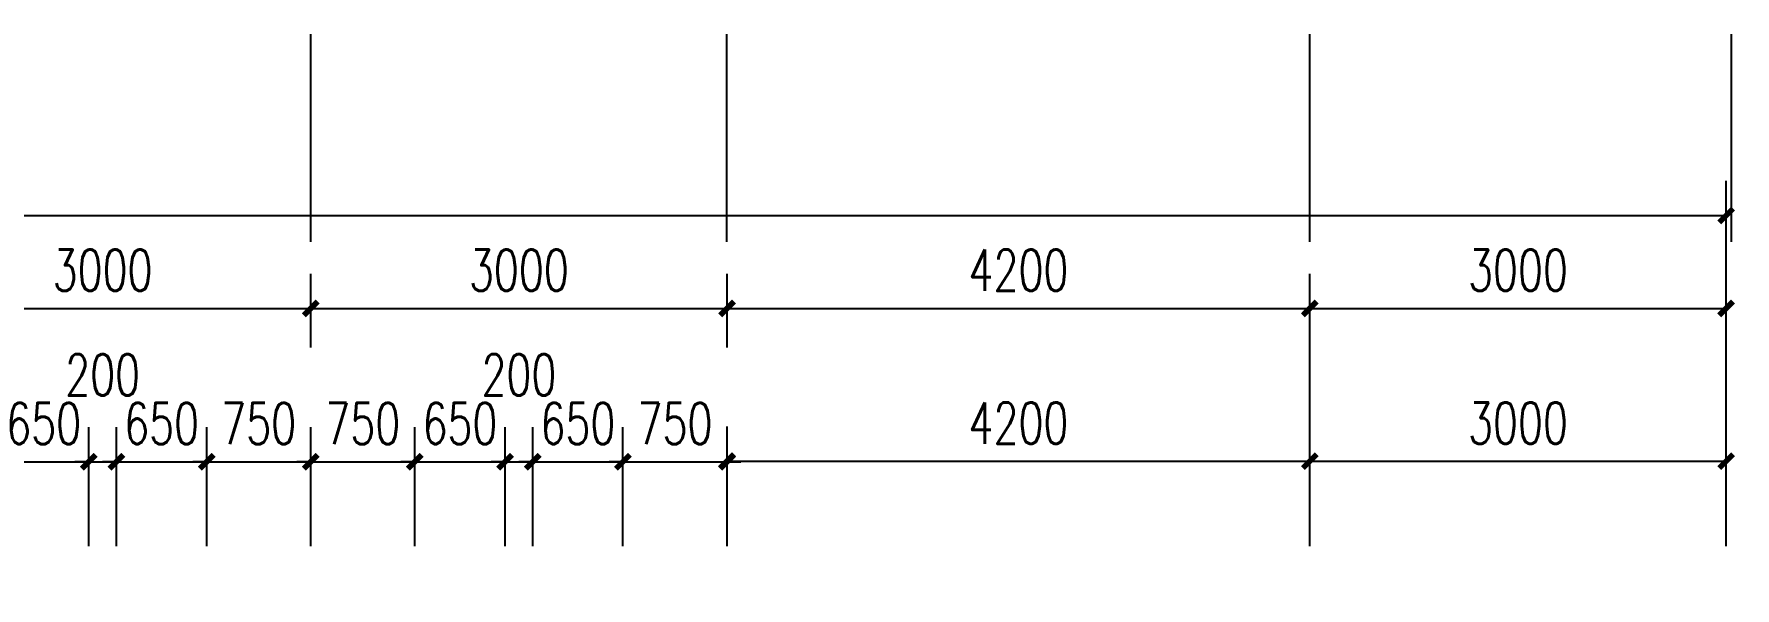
# Model space of a CAD drawing. Header units: millimetres. Extents: x -150677 to 588340, y -254013 to 149700.
# Drawn here: x 201567 to 213825, y -72898 to -68911 of the extents above; entities that cross this region are included whole.
import ezdxf

# ---------------------------------------------------------------- set-up
doc = ezdxf.new("R2010")
doc.units = ezdxf.units.MM
doc.header["$LTSCALE"] = 10
doc.header["$MEASUREMENT"] = 0
doc.layers.add('PUB_DIM', color=3, linetype='Continuous')
doc.styles.add('_TCH_DIM_T3', font='SIMPLEX', dxfattribs={"width": 0.705882, "bigfont": 'GBCBIG'})
doc.dimstyles.new('_TCH_ARCH&&100', dxfattribs={"dimtxt": 297.5, "dimasz": 100, "dimexe": 250, "dimexo": 300, "dimgap": 126.25, "dimtad": 1, "dimdec": 0, "dimzin": 0, "dimdsep": 46, "dimtxsty": '_TCH_DIM_T3', "dimblk": 'ARCHTICK', "dimcen": 0.09, "dimclrt": 7, "dimazin": 2, "dimtfac": 1, "dimtdec": 0, "dimtix": 1, "dimtmove": 2, "dimatfit": 3, "dimfxl": 1, "dimtolj": 1, "dimtzin": 0, "dimarcsym": 0})

# ---------------------------------------------------------------- blocks, each defined once
blk = doc.blocks.new('_ArchTick')
at = {"color": 0, "linetype": 'ByBlock', "const_width": 0.4}
blk.add_lwpolyline([(-0.5, -0.5), (0.5, 0.5)], dxfattribs=at)
blk = doc.blocks.new('*D557')
at = {"layer": 'Defpoints', "color": 0, "transparency": 16777216}
for p in [(203561, -70886), (200561, -71468), (203561, -71468)]:
    blk.add_point(p, dxfattribs=at)
at = {"layer": 'PUB_DIM', "color": 0, "lineweight": -2, "transparency": 16777216}
for p, q in [((200561, -71168), (200561, -70636)), ((203561, -71168), (203561, -70636)), ((200561, -70886), (203561, -70886))]:
    blk.add_line(p, q, dxfattribs=at)
at = {"layer": 'PUB_DIM', "color": 0, "lineweight": -2, "transparency": 16777216, "xscale": 100, "yscale": 100, "zscale": 100, "rotation": 180}
blk.add_blockref('_ArchTick', (200561, -70886), dxfattribs=at)
at = {"layer": 'PUB_DIM', "color": 0, "lineweight": -2, "transparency": 16777216, "xscale": 100, "yscale": 100, "zscale": 100}
blk.add_blockref('_ArchTick', (203561, -70886), dxfattribs=at)
at = {"layer": 'PUB_DIM', "color": 7, "transparency": 16777216, "insert": (202061, -70611), "char_height": 297.5, "attachment_point": 5, "style": '_TCH_DIM_T3'}
blk.add_mtext('\\A1;3000', dxfattribs=at)
blk = doc.blocks.new('*D558')
at = {"layer": 'Defpoints', "color": 0, "transparency": 16777216}
for p in [(206561, -70886), (203561, -71468), (206561, -71468)]:
    blk.add_point(p, dxfattribs=at)
at = {"layer": 'PUB_DIM', "color": 0, "lineweight": -2, "transparency": 16777216}
for p, q in [((203561, -71168), (203561, -70636)), ((206561, -71168), (206561, -70636)), ((203561, -70886), (206561, -70886))]:
    blk.add_line(p, q, dxfattribs=at)
at = {"layer": 'PUB_DIM', "color": 0, "lineweight": -2, "transparency": 16777216, "xscale": 100, "yscale": 100, "zscale": 100, "rotation": 180}
blk.add_blockref('_ArchTick', (203561, -70886), dxfattribs=at)
at = {"layer": 'PUB_DIM', "color": 0, "lineweight": -2, "transparency": 16777216, "xscale": 100, "yscale": 100, "zscale": 100}
blk.add_blockref('_ArchTick', (206561, -70886), dxfattribs=at)
at = {"layer": 'PUB_DIM', "color": 7, "transparency": 16777216, "insert": (205061, -70611), "char_height": 297.5, "attachment_point": 5, "style": '_TCH_DIM_T3'}
blk.add_mtext('\\A1;3000', dxfattribs=at)
blk = doc.blocks.new('*D559')
at = {"layer": 'Defpoints', "color": 0, "transparency": 16777216}
for p in [(210761, -70886), (206561, -71468), (210761, -71468)]:
    blk.add_point(p, dxfattribs=at)
at = {"layer": 'PUB_DIM', "color": 0, "lineweight": -2, "transparency": 16777216}
for p, q in [((206561, -71168), (206561, -70636)), ((210761, -71168), (210761, -70636)), ((206561, -70886), (210761, -70886))]:
    blk.add_line(p, q, dxfattribs=at)
at = {"layer": 'PUB_DIM', "color": 0, "lineweight": -2, "transparency": 16777216, "xscale": 100, "yscale": 100, "zscale": 100, "rotation": 180}
blk.add_blockref('_ArchTick', (206561, -70886), dxfattribs=at)
at = {"layer": 'PUB_DIM', "color": 0, "lineweight": -2, "transparency": 16777216, "xscale": 100, "yscale": 100, "zscale": 100}
blk.add_blockref('_ArchTick', (210761, -70886), dxfattribs=at)
at = {"layer": 'PUB_DIM', "color": 7, "transparency": 16777216, "insert": (208661, -70611), "char_height": 297.5, "attachment_point": 5, "style": '_TCH_DIM_T3'}
blk.add_mtext('\\A1;4200', dxfattribs=at)
blk = doc.blocks.new('*D561')
at = {"layer": 'Defpoints', "color": 0, "transparency": 16777216}
for p in [(213761, -70886), (210761, -72092), (213761, -72092)]:
    blk.add_point(p, dxfattribs=at)
at = {"layer": 'PUB_DIM', "color": 0, "lineweight": -2, "transparency": 16777216}
for p, q in [((210761, -71792), (210761, -70636)), ((213761, -71792), (213761, -70636)), ((210761, -70886), (213761, -70886))]:
    blk.add_line(p, q, dxfattribs=at)
at = {"layer": 'PUB_DIM', "color": 0, "lineweight": -2, "transparency": 16777216, "xscale": 100, "yscale": 100, "zscale": 100, "rotation": 180}
blk.add_blockref('_ArchTick', (210761, -70886), dxfattribs=at)
at = {"layer": 'PUB_DIM', "color": 0, "lineweight": -2, "transparency": 16777216, "xscale": 100, "yscale": 100, "zscale": 100}
blk.add_blockref('_ArchTick', (213761, -70886), dxfattribs=at)
at = {"layer": 'PUB_DIM', "color": 7, "transparency": 16777216, "insert": (212261, -70611), "char_height": 297.5, "attachment_point": 5, "style": '_TCH_DIM_T3'}
blk.add_mtext('\\A1;3000', dxfattribs=at)
blk = doc.blocks.new('*D562')
at = {"layer": 'Defpoints', "color": 0, "transparency": 16777216}
for p in [(213761, -70217), (152561, -70999), (213761, -70999)]:
    blk.add_point(p, dxfattribs=at)
at = {"layer": 'PUB_DIM', "color": 0, "lineweight": -2, "transparency": 16777216}
for p, q in [((152561, -70699), (152561, -69967)), ((213761, -70699), (213761, -69967)), ((152561, -70217), (213761, -70217))]:
    blk.add_line(p, q, dxfattribs=at)
at = {"layer": 'PUB_DIM', "color": 0, "lineweight": -2, "transparency": 16777216, "xscale": 100, "yscale": 100, "zscale": 100, "rotation": 180}
blk.add_blockref('_ArchTick', (152561, -70217), dxfattribs=at)
at = {"layer": 'PUB_DIM', "color": 0, "lineweight": -2, "transparency": 16777216, "xscale": 100, "yscale": 100, "zscale": 100}
blk.add_blockref('_ArchTick', (213761, -70217), dxfattribs=at)
at = {"layer": 'PUB_DIM', "color": 7, "transparency": 16777216, "insert": (183161, -69942), "char_height": 297.5, "attachment_point": 5, "style": '_TCH_DIM_T3'}
blk.add_mtext('\\A1;61200', dxfattribs=at)
blk = doc.blocks.new('*D652')
at = {"layer": 'Defpoints', "color": 0, "transparency": 16777216}
for p in [(206561, -71990), (205811, -72898), (206561, -72898)]:
    blk.add_point(p, dxfattribs=at)
at = {"layer": 'PUB_DIM', "color": 0, "lineweight": -2, "transparency": 16777216}
for p, q in [((205811, -72598), (205811, -71740)), ((206561, -72598), (206561, -71740)), ((205811, -71990), (205711, -71990)), ((205811, -71990), (206561, -71990)), ((206561, -71990), (206661, -71990))]:
    blk.add_line(p, q, dxfattribs=at)
at = {"layer": 'PUB_DIM', "color": 0, "lineweight": -2, "transparency": 16777216, "xscale": 100, "yscale": 100, "zscale": 100}
blk.add_blockref('_ArchTick', (205811, -71990), dxfattribs=at)
at = {"layer": 'PUB_DIM', "color": 0, "lineweight": -2, "transparency": 16777216, "xscale": 100, "yscale": 100, "zscale": 100, "rotation": 180}
blk.add_blockref('_ArchTick', (206561, -71990), dxfattribs=at)
at = {"layer": 'PUB_DIM', "color": 7, "transparency": 16777216, "insert": (206186, -71715), "char_height": 297.5, "attachment_point": 5, "style": '_TCH_DIM_T3'}
blk.add_mtext('\\A1;750', dxfattribs=at)
blk = doc.blocks.new('*D653')
at = {"layer": 'Defpoints', "color": 0, "transparency": 16777216}
for p in [(205811, -71990), (205161, -72898), (205811, -72898)]:
    blk.add_point(p, dxfattribs=at)
at = {"layer": 'PUB_DIM', "color": 0, "lineweight": -2, "transparency": 16777216}
for p, q in [((205161, -72598), (205161, -71740)), ((205811, -72598), (205811, -71740)), ((205161, -71990), (205061, -71990)), ((205161, -71990), (205811, -71990)), ((205811, -71990), (205911, -71990))]:
    blk.add_line(p, q, dxfattribs=at)
at = {"layer": 'PUB_DIM', "color": 0, "lineweight": -2, "transparency": 16777216, "xscale": 100, "yscale": 100, "zscale": 100}
blk.add_blockref('_ArchTick', (205161, -71990), dxfattribs=at)
at = {"layer": 'PUB_DIM', "color": 0, "lineweight": -2, "transparency": 16777216, "xscale": 100, "yscale": 100, "zscale": 100, "rotation": 180}
blk.add_blockref('_ArchTick', (205811, -71990), dxfattribs=at)
at = {"layer": 'PUB_DIM', "color": 7, "transparency": 16777216, "insert": (205486, -71715), "char_height": 297.5, "attachment_point": 5, "style": '_TCH_DIM_T3'}
blk.add_mtext('\\A1;650', dxfattribs=at)
blk = doc.blocks.new('*D654')
at = {"layer": 'Defpoints', "color": 0, "transparency": 16777216}
for p in [(205161, -71990), (204961, -72898), (205161, -72898)]:
    blk.add_point(p, dxfattribs=at)
at = {"layer": 'PUB_DIM', "color": 0, "lineweight": -2, "transparency": 16777216}
for p, q in [((204961, -72598), (204961, -71740)), ((205161, -72598), (205161, -71740)), ((204961, -71990), (204861, -71990)), ((204961, -71990), (205161, -71990)), ((205161, -71990), (205261, -71990))]:
    blk.add_line(p, q, dxfattribs=at)
at = {"layer": 'PUB_DIM', "color": 0, "lineweight": -2, "transparency": 16777216, "xscale": 100, "yscale": 100, "zscale": 100}
blk.add_blockref('_ArchTick', (204961, -71990), dxfattribs=at)
at = {"layer": 'PUB_DIM', "color": 0, "lineweight": -2, "transparency": 16777216, "xscale": 100, "yscale": 100, "zscale": 100, "rotation": 180}
blk.add_blockref('_ArchTick', (205161, -71990), dxfattribs=at)
at = {"layer": 'PUB_DIM', "color": 7, "transparency": 16777216, "insert": (205061, -71365), "char_height": 297.5, "attachment_point": 5, "style": '_TCH_DIM_T3'}
blk.add_mtext('\\A1;200', dxfattribs=at)
blk = doc.blocks.new('*D655')
at = {"layer": 'Defpoints', "color": 0, "transparency": 16777216}
for p in [(204961, -71990), (204311, -72898), (204961, -72898)]:
    blk.add_point(p, dxfattribs=at)
at = {"layer": 'PUB_DIM', "color": 0, "lineweight": -2, "transparency": 16777216}
for p, q in [((204311, -72598), (204311, -71740)), ((204961, -72598), (204961, -71740)), ((204311, -71990), (204211, -71990)), ((204311, -71990), (204961, -71990)), ((204961, -71990), (205061, -71990))]:
    blk.add_line(p, q, dxfattribs=at)
at = {"layer": 'PUB_DIM', "color": 0, "lineweight": -2, "transparency": 16777216, "xscale": 100, "yscale": 100, "zscale": 100}
blk.add_blockref('_ArchTick', (204311, -71990), dxfattribs=at)
at = {"layer": 'PUB_DIM', "color": 0, "lineweight": -2, "transparency": 16777216, "xscale": 100, "yscale": 100, "zscale": 100, "rotation": 180}
blk.add_blockref('_ArchTick', (204961, -71990), dxfattribs=at)
at = {"layer": 'PUB_DIM', "color": 7, "transparency": 16777216, "insert": (204636, -71715), "char_height": 297.5, "attachment_point": 5, "style": '_TCH_DIM_T3'}
blk.add_mtext('\\A1;650', dxfattribs=at)
blk = doc.blocks.new('*D656')
at = {"layer": 'Defpoints', "color": 0, "transparency": 16777216}
for p in [(204311, -71990), (203561, -72898), (204311, -72898)]:
    blk.add_point(p, dxfattribs=at)
at = {"layer": 'PUB_DIM', "color": 0, "lineweight": -2, "transparency": 16777216}
for p, q in [((203561, -72598), (203561, -71740)), ((204311, -72598), (204311, -71740)), ((203561, -71990), (203461, -71990)), ((203561, -71990), (204311, -71990)), ((204311, -71990), (204411, -71990))]:
    blk.add_line(p, q, dxfattribs=at)
at = {"layer": 'PUB_DIM', "color": 0, "lineweight": -2, "transparency": 16777216, "xscale": 100, "yscale": 100, "zscale": 100}
blk.add_blockref('_ArchTick', (203561, -71990), dxfattribs=at)
at = {"layer": 'PUB_DIM', "color": 0, "lineweight": -2, "transparency": 16777216, "xscale": 100, "yscale": 100, "zscale": 100, "rotation": 180}
blk.add_blockref('_ArchTick', (204311, -71990), dxfattribs=at)
at = {"layer": 'PUB_DIM', "color": 7, "transparency": 16777216, "insert": (203936, -71715), "char_height": 297.5, "attachment_point": 5, "style": '_TCH_DIM_T3'}
blk.add_mtext('\\A1;750', dxfattribs=at)
blk = doc.blocks.new('*D657')
at = {"layer": 'Defpoints', "color": 0, "transparency": 16777216}
for p in [(210761, -71986), (206561, -72898), (210761, -72898)]:
    blk.add_point(p, dxfattribs=at)
at = {"layer": 'PUB_DIM', "color": 0, "lineweight": -2, "transparency": 16777216}
for p, q in [((206561, -72598), (206561, -71736)), ((210761, -72598), (210761, -71736)), ((206561, -71986), (210761, -71986))]:
    blk.add_line(p, q, dxfattribs=at)
at = {"layer": 'PUB_DIM', "color": 0, "lineweight": -2, "transparency": 16777216, "xscale": 100, "yscale": 100, "zscale": 100, "rotation": 180}
blk.add_blockref('_ArchTick', (206561, -71986), dxfattribs=at)
at = {"layer": 'PUB_DIM', "color": 0, "lineweight": -2, "transparency": 16777216, "xscale": 100, "yscale": 100, "zscale": 100}
blk.add_blockref('_ArchTick', (210761, -71986), dxfattribs=at)
at = {"layer": 'PUB_DIM', "color": 7, "transparency": 16777216, "insert": (208661, -71711), "char_height": 297.5, "attachment_point": 5, "style": '_TCH_DIM_T3'}
blk.add_mtext('\\A1;4200', dxfattribs=at)
blk = doc.blocks.new('*D658')
at = {"layer": 'Defpoints', "color": 0, "transparency": 16777216}
for p in [(213761, -71986), (210761, -72898), (213761, -72898)]:
    blk.add_point(p, dxfattribs=at)
at = {"layer": 'PUB_DIM', "color": 0, "lineweight": -2, "transparency": 16777216}
for p, q in [((210761, -72598), (210761, -71736)), ((213761, -72598), (213761, -71736)), ((210761, -71986), (213761, -71986))]:
    blk.add_line(p, q, dxfattribs=at)
at = {"layer": 'PUB_DIM', "color": 0, "lineweight": -2, "transparency": 16777216, "xscale": 100, "yscale": 100, "zscale": 100, "rotation": 180}
blk.add_blockref('_ArchTick', (210761, -71986), dxfattribs=at)
at = {"layer": 'PUB_DIM', "color": 0, "lineweight": -2, "transparency": 16777216, "xscale": 100, "yscale": 100, "zscale": 100}
blk.add_blockref('_ArchTick', (213761, -71986), dxfattribs=at)
at = {"layer": 'PUB_DIM', "color": 7, "transparency": 16777216, "insert": (212261, -71711), "char_height": 297.5, "attachment_point": 5, "style": '_TCH_DIM_T3'}
blk.add_mtext('\\A1;3000', dxfattribs=at)
blk = doc.blocks.new('*D659')
at = {"layer": 'Defpoints', "color": 0, "transparency": 16777216}
for p in [(203561, -71990), (202811, -72898), (203561, -72898)]:
    blk.add_point(p, dxfattribs=at)
at = {"layer": 'PUB_DIM', "color": 0, "lineweight": -2, "transparency": 16777216}
for p, q in [((202811, -72598), (202811, -71740)), ((203561, -72598), (203561, -71740)), ((202811, -71990), (202711, -71990)), ((202811, -71990), (203561, -71990)), ((203561, -71990), (203661, -71990))]:
    blk.add_line(p, q, dxfattribs=at)
at = {"layer": 'PUB_DIM', "color": 0, "lineweight": -2, "transparency": 16777216, "xscale": 100, "yscale": 100, "zscale": 100}
blk.add_blockref('_ArchTick', (202811, -71990), dxfattribs=at)
at = {"layer": 'PUB_DIM', "color": 0, "lineweight": -2, "transparency": 16777216, "xscale": 100, "yscale": 100, "zscale": 100, "rotation": 180}
blk.add_blockref('_ArchTick', (203561, -71990), dxfattribs=at)
at = {"layer": 'PUB_DIM', "color": 7, "transparency": 16777216, "insert": (203186, -71715), "char_height": 297.5, "attachment_point": 5, "style": '_TCH_DIM_T3'}
blk.add_mtext('\\A1;750', dxfattribs=at)
blk = doc.blocks.new('*D660')
at = {"layer": 'Defpoints', "color": 0, "transparency": 16777216}
for p in [(202811, -71990), (202161, -72898), (202811, -72898)]:
    blk.add_point(p, dxfattribs=at)
at = {"layer": 'PUB_DIM', "color": 0, "lineweight": -2, "transparency": 16777216}
for p, q in [((202161, -72598), (202161, -71740)), ((202811, -72598), (202811, -71740)), ((202161, -71990), (202061, -71990)), ((202161, -71990), (202811, -71990)), ((202811, -71990), (202911, -71990))]:
    blk.add_line(p, q, dxfattribs=at)
at = {"layer": 'PUB_DIM', "color": 0, "lineweight": -2, "transparency": 16777216, "xscale": 100, "yscale": 100, "zscale": 100}
blk.add_blockref('_ArchTick', (202161, -71990), dxfattribs=at)
at = {"layer": 'PUB_DIM', "color": 0, "lineweight": -2, "transparency": 16777216, "xscale": 100, "yscale": 100, "zscale": 100, "rotation": 180}
blk.add_blockref('_ArchTick', (202811, -71990), dxfattribs=at)
at = {"layer": 'PUB_DIM', "color": 7, "transparency": 16777216, "insert": (202486, -71715), "char_height": 297.5, "attachment_point": 5, "style": '_TCH_DIM_T3'}
blk.add_mtext('\\A1;650', dxfattribs=at)
blk = doc.blocks.new('*D661')
at = {"layer": 'Defpoints', "color": 0, "transparency": 16777216}
for p in [(202161, -71990), (201961, -72898), (202161, -72898)]:
    blk.add_point(p, dxfattribs=at)
at = {"layer": 'PUB_DIM', "color": 0, "lineweight": -2, "transparency": 16777216}
for p, q in [((201961, -72598), (201961, -71740)), ((202161, -72598), (202161, -71740)), ((201961, -71990), (201861, -71990)), ((201961, -71990), (202161, -71990)), ((202161, -71990), (202261, -71990))]:
    blk.add_line(p, q, dxfattribs=at)
at = {"layer": 'PUB_DIM', "color": 0, "lineweight": -2, "transparency": 16777216, "xscale": 100, "yscale": 100, "zscale": 100}
blk.add_blockref('_ArchTick', (201961, -71990), dxfattribs=at)
at = {"layer": 'PUB_DIM', "color": 0, "lineweight": -2, "transparency": 16777216, "xscale": 100, "yscale": 100, "zscale": 100, "rotation": 180}
blk.add_blockref('_ArchTick', (202161, -71990), dxfattribs=at)
at = {"layer": 'PUB_DIM', "color": 7, "transparency": 16777216, "insert": (202061, -71365), "char_height": 297.5, "attachment_point": 5, "style": '_TCH_DIM_T3'}
blk.add_mtext('\\A1;200', dxfattribs=at)
blk = doc.blocks.new('*D662')
at = {"layer": 'Defpoints', "color": 0, "transparency": 16777216}
for p in [(201961, -71990), (201311, -72898), (201961, -72898)]:
    blk.add_point(p, dxfattribs=at)
at = {"layer": 'PUB_DIM', "color": 0, "lineweight": -2, "transparency": 16777216}
for p, q in [((201311, -72598), (201311, -71740)), ((201961, -72598), (201961, -71740)), ((201311, -71990), (201211, -71990)), ((201311, -71990), (201961, -71990)), ((201961, -71990), (202061, -71990))]:
    blk.add_line(p, q, dxfattribs=at)
at = {"layer": 'PUB_DIM', "color": 0, "lineweight": -2, "transparency": 16777216, "xscale": 100, "yscale": 100, "zscale": 100}
blk.add_blockref('_ArchTick', (201311, -71990), dxfattribs=at)
at = {"layer": 'PUB_DIM', "color": 0, "lineweight": -2, "transparency": 16777216, "xscale": 100, "yscale": 100, "zscale": 100, "rotation": 180}
blk.add_blockref('_ArchTick', (201961, -71990), dxfattribs=at)
at = {"layer": 'PUB_DIM', "color": 7, "transparency": 16777216, "insert": (201636, -71715), "char_height": 297.5, "attachment_point": 5, "style": '_TCH_DIM_T3'}
blk.add_mtext('\\A1;650', dxfattribs=at)

msp = doc.modelspace()

# ---------------------------------------------------------------- linework, layer by layer
at = {"layer": 'PUB_DIM'}
for p, q in [((203560.7, -70407.6), (203560.7, -68910.7)), ((206560.7, -70407.6), (206560.7, -68910.7)), ((210760.7, -70407.6), (210760.7, -68910.7)), ((213800.7, -70407.6), (213800.7, -68910.7))]:
    msp.add_line(p, q, dxfattribs=at)

# ---------------------------------------------------------------- dimensions: what is measured, and where the dimension line sits
for p1, p2, distance, picture, middle in [((152560.7, -70998.8), (213760.7, -70998.8), 782.1, '*D562', (183160.7, -69941.6)), ((200560.7, -71468.1), (203560.7, -71468.1), 581.9, '*D557', (202060.7, -70611.2)), ((203560.7, -71468.1), (206560.7, -71468.1), 581.9, '*D558', (205060.7, -70611.2)), ((206560.7, -71468.1), (210760.7, -71468.1), 581.9, '*D559', (208660.7, -70611.2)), ((210760.7, -72092.3), (213760.7, -72092.3), 1206.1, '*D561', (212260.7, -70611.2)), ((201310.7, -72898.5), (201960.7, -72898.5), 908, '*D662', (201635.7, -71715.5)), ((202160.7, -72898.5), (202810.7, -72898.5), 908, '*D660', (202485.7, -71715.5)), ((202810.7, -72898.5), (203560.7, -72898.5), 908, '*D659', (203185.7, -71715.5)), ((203560.7, -72898.5), (204310.7, -72898.5), 908, '*D656', (203935.7, -71715.5)), ((204310.7, -72898.5), (204960.7, -72898.5), 908, '*D655', (204635.7, -71715.5)), ((205160.7, -72898.5), (205810.7, -72898.5), 908, '*D653', (205485.7, -71715.5)), ((205810.7, -72898.5), (206560.7, -72898.5), 908, '*D652', (206185.7, -71715.5)), ((206560.7, -72898.5), (210760.7, -72898.5), 913, '*D657', (208660.7, -71710.5)), ((210760.7, -72898.5), (213760.7, -72898.5), 913, '*D658', (212260.7, -71710.5))]:
    dim = msp.add_aligned_dim(p1=p1, p2=p2, distance=distance, dimstyle='_TCH_ARCH&&100', dxfattribs=at)
    dim.commit()
    dim.dimension.update_dxf_attribs({"geometry": picture, "text_midpoint": middle})
for base, p1, p2, picture, middle in [((202160.7, -71990.5), (201960.7, -72898.5), (202160.7, -72898.5), '*D661', (202060.7, -71365.5)), ((205160.7, -71990.5), (204960.7, -72898.5), (205160.7, -72898.5), '*D654', (205060.7, -71365.5))]:
    dim = msp.add_linear_dim(base=base, p1=p1, p2=p2, angle=0, dimstyle='_TCH_ARCH&&100', dxfattribs=at)
    dim.commit()
    dim.dimension.update_dxf_attribs({"geometry": picture, "text_midpoint": middle, "dimtype": 129})

doc.saveas('drawing.dxf')
